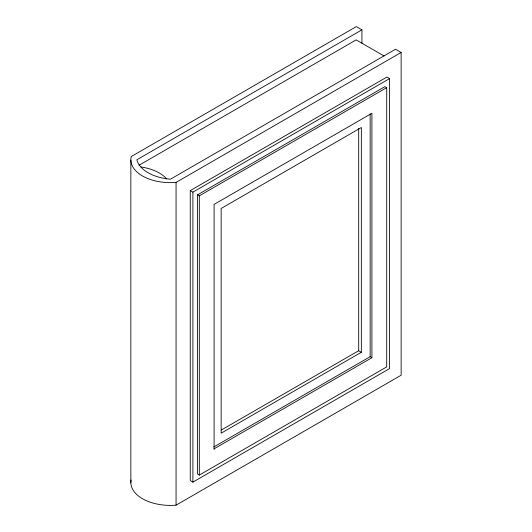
<?xml version="1.0" encoding="UTF-8"?>
<svg xmlns="http://www.w3.org/2000/svg" width="532" height="532" viewBox="0 0 532 532"><rect width="100%" height="100%" fill="white"/><g stroke="black" fill="none" stroke-linecap="round" stroke-linejoin="round"><path stroke-width="0.8" d="M361.933 43.192L361.933 29.832L136.857 159.78A39.607 22.863 0 0 0 170.459 179.184L395.542 49.237L401.141 52.469L401.141 375.226L176.059 505.174A39.607 22.863 0 0 1 131.098 480.004M139.012 165.259L356.161 39.887L384.051 55.986M361.933 29.832L356.334 26.6L131.258 156.548A39.607 22.863 0 0 0 176.059 182.416L401.141 52.469M190.25 190.609L386.95 77.04L389.597 78.57L389.597 368.563L192.897 482.125L190.25 480.602L190.25 190.609L192.897 192.138L389.597 78.57M197.552 194.825L384.942 86.63L386.711 87.647L386.711 366.894L199.314 475.083L197.552 474.065L197.552 194.825L199.314 195.843L386.711 87.647M221.379 430.002L358.701 350.721L361.348 352.251L361.348 127.507L221.152 208.451L221.152 433.188L361.348 352.251M213.778 446.973L370.152 356.686L371.921 357.71L371.921 113.269L214.103 204.381L214.103 449.467M214.103 448.822L371.921 357.71M370.152 113.908L370.152 356.686M358.701 128.465L358.701 350.721M199.314 195.843L199.314 475.083M192.897 192.138L192.897 482.125M176.059 182.416L176.059 505.174M130.859 160.072L130.859 482.823M141.02 166.982A39.607 22.863 0 0 1 166.676 178.918"/></g></svg>
